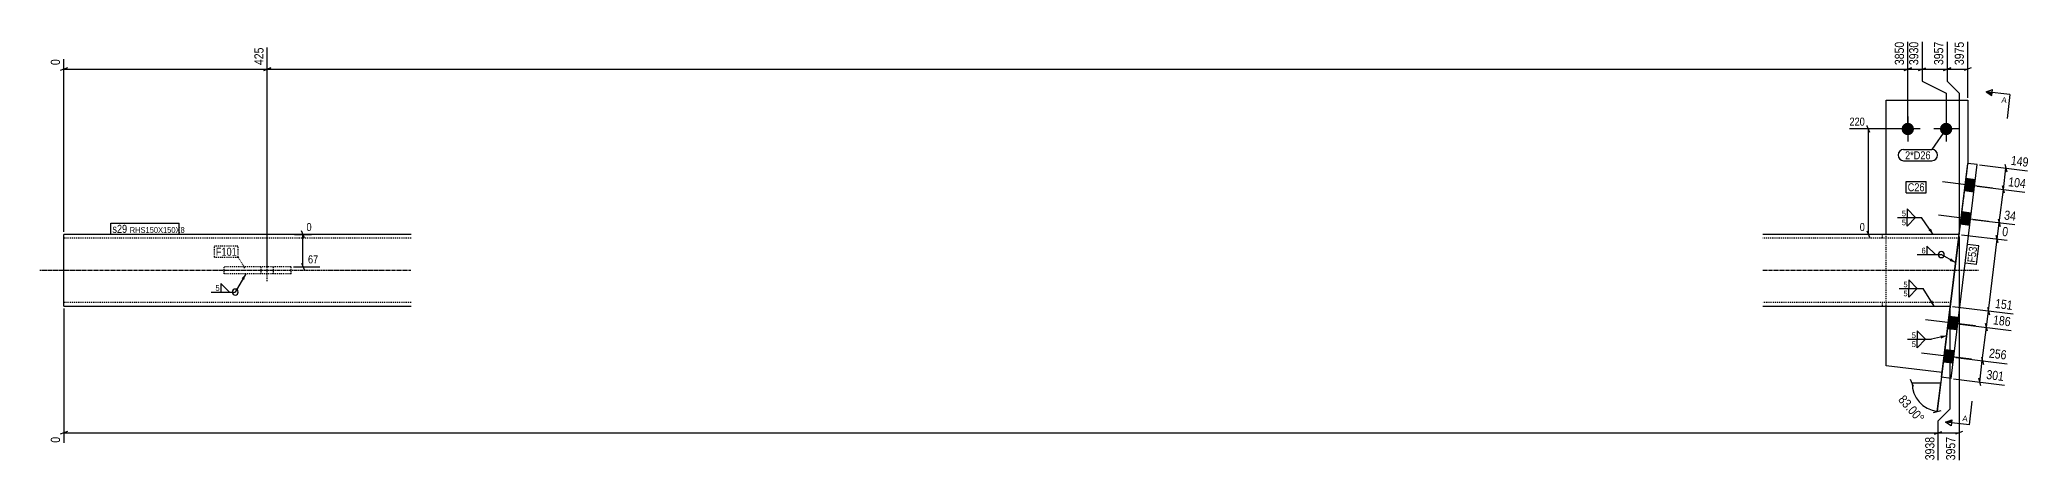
# Model space of a CAD drawing. Header units: millimetres. Extents: x 7 to 30607, y 7 to 1650.
# Drawn here: x 17217 to 21374, y 8 to 890 of the extents above; entities that cross this region are included whole.
import ezdxf

# ---------------------------------------------------------------- set-up
doc = ezdxf.new("R2010")
doc.units = ezdxf.units.MM
doc.linetypes.add('DXK_LINE_DOT2', pattern=[3.9198, 1.9599, -1.9599])
doc.linetypes.add('DXK_LINE_DOT3', pattern=[5.9187, 2.979, -0.9799, 0.9799, -0.9799])
for name, color, linetype in [('MÅLSÆTNING', 7, 'Continuous'), ('STÅL', 7, 'Continuous'), ('TEKST', 7, 'Continuous')]:
    doc.layers.add(name, color=color, linetype=linetype)
doc.styles.add('Arial', font='ARIAL.TTF', dxfattribs={"height": 0.2})
doc.styles.add('Arial Narrow', font='ARIALN.TTF', dxfattribs={"height": 0.2})

msp = doc.modelspace()

# ---------------------------------------------------------------- hatches: boundary and pattern name
at = {"layer": 'STÅL', "linetype": 'Continuous'}
for points in [[(21129.6, 703.5, -1), (21103.6, 703.5, -1)], [(21209.6, 703.5, -1), (21183.6, 703.5, -1)], [(21237.9, 600), (21234.7, 574.2), (21254.6, 571.8), (21257.7, 597.6)], [(21237.9, 600), (21234.7, 574.2), (21254.6, 571.8), (21257.7, 597.6)], [(21229.3, 530.6), (21226.2, 504.7), (21246, 502.3), (21249.2, 528.1)], [(21229.3, 530.6), (21226.2, 504.7), (21246, 502.3), (21249.2, 528.1)], [(21202.5, 312.2), (21199.4, 286.4), (21219.2, 283.9), (21222.4, 309.8)], [(21202.5, 312.2), (21199.4, 286.4), (21219.2, 283.9), (21222.4, 309.8)], [(21194, 242.7), (21190.8, 216.9), (21210.7, 214.5), (21213.8, 240.3)], [(21194, 242.7), (21190.8, 216.9), (21210.7, 214.5), (21213.8, 240.3)]]:
    msp.add_hatch(color=96, dxfattribs=at).paths.add_polyline_path(points)
at = {"layer": 'TEKST', "linetype": 'Continuous'}
for color, points in [(3, [(21165.1, 495.5), (21169.6, 483.5), (21159.9, 492)]), (3, [(21207, 433.5), (21216.3, 424.6), (21203.9, 428)]), (3, [(17637.8, 391.8), (17646.8, 401), (17643.2, 388.6)]), (3, [(21167.9, 345.7), (21171.8, 333.5), (21162.6, 342.4)]), (3, [(21184.7, 272), (21197.6, 271.8), (21186.1, 265.9)]), (30, [(21208.8, 96.5), (21208, 90.3), (21195.6, 91.8)])]:
    msp.add_hatch(color=color, dxfattribs=at).paths.add_polyline_path(points)

# ---------------------------------------------------------------- linework, layer by layer
at = {"layer": 'MÅLSÆTNING', "color": 7, "linetype": 'Continuous'}
for p, q in [((17691.6, 413.5), (17691.6, 873.4)), ((21116.6, 708.5), (21116.6, 885.6)), ((21146.6, 885.6), (21146.6, 803.4)), ((21198.6, 885.6), (21198.6, 803.4)), ((21241.6, 768.5), (21241.6, 885.6)), ((17266.6, 488.5), (17266.6, 849.1)), ((17274.1, 831.4), (17259.1, 825.4)), ((17266.6, 828.4), (17691.6, 828.4)), ((17684.1, 825.4), (17699.1, 831.4)), ((21124.1, 831.4), (21109.1, 825.4)), ((21116.6, 828.4), (21146.6, 828.4)), ((21139.1, 825.4), (21154.1, 831.4)), ((21146.6, 803.4), (21196.6, 778.4)), ((21146.6, 803.4), (21196.6, 778.4)), ((21206.1, 831.4), (21191.1, 825.4)), ((21198.6, 803.4), (21223.6, 778.4)), ((21198.6, 803.4), (21223.6, 778.4)), ((21249.1, 831.4), (21234.1, 825.4)), ((21196.6, 778.4), (21196.6, 708.5)), ((21196.6, 778.4), (21196.6, 708.5)), ((21223.6, 778.4), (21223.6, 488.5)), ((21223.6, 778.4), (21223.6, 488.5)), ((21037.3, 696), (21031.3, 711)), ((21111.6, 703.5), (20994.8, 703.5)), ((21034.3, 483.5), (21034.3, 703.5)), ((21261.1, 584.1), (21360.8, 571.8)), ((21318.2, 569.5), (21314, 585.1)), ((21307.6, 507.8), (21316.1, 577.3)), ((21252.6, 514.6), (21340.2, 503.8)), ((21252.6, 514.6), (21340.2, 503.8)), ((21303.4, 473.7), (21307.6, 507.8)), ((21305.5, 515.7), (21309.6, 500)), ((21305.5, 515.7), (21309.6, 500)), ((17748.2, 483.5), (17784, 483.5)), ((17768.9, 476), (17762.9, 491)), ((17765.9, 416), (17765.9, 483.5)), ((21066.6, 483.5), (21016.2, 483.5)), ((21031.3, 491), (21037.3, 476)), ((21222.9, 478.5), (21178.2, 113.8)), ((21223.6, 478.5), (21223.6, 12)), ((21228.5, 482.9), (21323.9, 471.1)), ((21228.5, 482.9), (21323.9, 471.1)), ((21305.4, 465.9), (21301.3, 481.5)), ((21305.4, 465.9), (21301.3, 481.5)), ((17746.6, 416), (17801.1, 416)), ((17762.9, 423.5), (17768.9, 408.5)), ((17266.7, 328.5), (17266.7, 48.6)), ((21205.1, 119.3), (21205.1, 328.5)), ((21205.1, 119.3), (21205.1, 328.5)), ((21225.8, 296.2), (21332.7, 283.1)), ((21282.8, 281.7), (21278.7, 297.3)), ((21272.2, 220), (21280.7, 289.5)), ((21217.2, 226.8), (21324.2, 213.6)), ((21217.2, 226.8), (21324.2, 213.6)), ((21266.7, 175.3), (21272.2, 220)), ((21270.2, 227.8), (21274.3, 212.2)), ((21270.2, 227.8), (21274.3, 212.2)), ((21128.5, 165.9), (21122.5, 180.9)), ((21125.5, 173.4), (21185.5, 173.4)), ((21178.2, 113.8), (21185.5, 173.4)), ((21211.7, 182.1), (21318.7, 169)), ((21268.8, 167.5), (21264.7, 183.2)), ((21170.4, 111.7), (21186, 115.9)), ((21180.1, 94.3), (21205.1, 119.3)), ((21180.1, 94.3), (21205.1, 119.3)), ((21180.1, 12), (21180.1, 94.3)), ((17274.2, 72.3), (17259.2, 66.3)), ((21172.6, 66.3), (21187.6, 72.3)), ((21180.1, 69.3), (21223.6, 69.3)), ((21231.1, 72.3), (21216.1, 66.3))]:
    msp.add_line(p, q, dxfattribs=at)
msp.add_arc((21185.5, 173.4), 60, 180, 263, dxfattribs=at)
at = {"layer": 'STÅL', "color": 2, "linetype": 'Continuous'}
for p, q in [((21071.6, 483.5), (21071.6, 763.5)), ((21071.6, 763.5), (21241.6, 763.5)), ((21241.6, 763.5), (21241.6, 630.7)), ((21186.9, 185.1), (21241.8, 631.8)), ((21206.8, 182.7), (21261.6, 629.4)), ((21261.6, 629.4), (21241.8, 631.8)), ((17991.6, 483.5), (17266.6, 483.5)), ((17266.6, 463.5), (17266.6, 483.5)), ((17266.6, 353.5), (17266.6, 463.5)), ((21223.6, 483.5), (20813.6, 483.5)), ((17266.6, 333.5), (17266.6, 353.5)), ((17266.6, 333.5), (17991.6, 333.5)), ((20813.6, 333.5), (21205.1, 333.5)), ((21071.6, 209.4), (21071.6, 333.5)), ((21188.1, 195.1), (21071.6, 209.4)), ((21206.8, 182.7), (21186.9, 185.1))]:
    msp.add_line(p, q, dxfattribs=at)
at = {"layer": 'STÅL', "color": 96, "linetype": 'Continuous'}
for p, q in [((21116.6, 729.5), (21116.6, 677.5)), ((21196.6, 729.5), (21196.6, 677.5)), ((21142.6, 703.5), (21090.6, 703.5)), ((21222.6, 703.5), (21170.6, 703.5)), ((21293.4, 580.1), (21189.1, 592.9)), ((21293.4, 580.1), (21189.1, 592.9)), ((21257.7, 597.6), (21237.9, 600)), ((21257.7, 597.6), (21237.9, 600)), ((21254.6, 571.8), (21234.7, 574.2)), ((21254.6, 571.8), (21234.7, 574.2)), ((21284.8, 510.6), (21180.6, 523.4)), ((21284.8, 510.6), (21180.6, 523.4)), ((21246, 502.3), (21226.2, 504.7)), ((21246, 502.3), (21226.2, 504.7)), ((21249.2, 528.1), (21229.3, 530.6)), ((21249.2, 528.1), (21229.3, 530.6)), ((21258, 292.3), (21153.8, 305.1)), ((21258, 292.3), (21153.8, 305.1)), ((21222.4, 309.8), (21202.5, 312.2)), ((21222.4, 309.8), (21202.5, 312.2)), ((21219.2, 283.9), (21199.4, 286.4)), ((21219.2, 283.9), (21199.4, 286.4)), ((21249.5, 222.8), (21145.3, 235.6)), ((21249.5, 222.8), (21145.3, 235.6)), ((21210.7, 214.5), (21190.8, 216.9)), ((21210.7, 214.5), (21190.8, 216.9)), ((21213.8, 240.3), (21194, 242.7)), ((21213.8, 240.3), (21194, 242.7))]:
    msp.add_line(p, q, dxfattribs=at)
at = {"layer": 'STÅL', "color": 7, "linetype": 'DXK_LINE_DOT2'}
for p, q in [((21241.6, 630.7), (21188.1, 195.1)), ((17991.6, 475.5), (17266.6, 475.5)), ((21222.6, 475.5), (20813.6, 475.5)), ((21063.6, 475.5), (21063.6, 483.5)), ((21071.6, 333.5), (21071.6, 483.5)), ((21223.6, 483.5), (21205.1, 333.5)), ((17601.6, 401), (17601.6, 416)), ((17741.6, 416), (17601.6, 416)), ((17741.6, 401), (17741.6, 416)), ((17741.6, 401), (17601.6, 401)), ((17266.6, 342.4), (17266.6, 353.5)), ((17266.6, 341.5), (17266.6, 342.4)), ((17991.6, 341.5), (17266.6, 341.5)), ((17266.6, 335), (17266.6, 341.5)), ((21206.1, 341.5), (20813.6, 341.5)), ((21063.6, 333.5), (21063.6, 341.5))]:
    msp.add_line(p, q, dxfattribs=at)
at = {"layer": 'STÅL', "color": 96, "linetype": 'DXK_LINE_DOT2'}
for p, q in [((17678.6, 401), (17678.6, 416)), ((17691.6, 386), (17691.6, 416)), ((17704.6, 401), (17704.6, 416))]:
    msp.add_line(p, q, dxfattribs=at)
at = {"layer": 'STÅL', "color": 7, "linetype": 'DXK_LINE_DOT3'}
for p, q in [((17216.6, 408.5), (17991.6, 408.5)), ((20813.6, 408.5), (21264.3, 408.5))]:
    msp.add_line(p, q, dxfattribs=at)
at = {"layer": 'TEKST', "color": 3, "linetype": 'Continuous'}
for p, q in [((21169.6, 483.5), (21145.3, 518.8)), ((21216.3, 424.6), (21186.5, 441.3)), ((17646.8, 401), (17624.6, 363.1)), ((21171.8, 333.5), (21148.7, 370.6)), ((21197.6, 271.8), (21166.1, 264.5))]:
    msp.add_line(p, q, dxfattribs=at)
at = {"layer": 'TEKST', "color": 30, "linetype": 'Continuous'}
msp.add_line((21195.6, 91.8), (21208.8, 96.5), dxfattribs=at)
at = {"layer": 'TEKST', "color": 3, "linetype": 'Continuous'}
for centre, start, end in [((21186.5, 441.3), 90, 270), ((21186.5, 441.3), 270, 90), ((17624.6, 363.1), 90, 270), ((17624.6, 363.1), 270, 90)]:
    msp.add_arc(centre, 6.25, start, end, dxfattribs=at)

# ---------------------------------------------------------------- wipeouts: each hides what was drawn before it
at = {"color": 0, "linetype": 'Continuous'}
msp.add_wipeout([(21322.7, 757.3), (21324.2, 769.7), (21313.2, 771.1), (21311.6, 758.7)], dxfattribs=at).dxf.layer = 'TEKST'
at = {"color": 0}
for points in [[(21151.6, 573.5), (21151.6, 591), (21116.4, 591), (21116.4, 573.5)], [(21112.6, 520.3), (21112.6, 534.8), (21103, 534.8), (21103, 520.3)], [(17591.9, 364.6), (17591.9, 379.1), (17582.3, 379.1), (17582.3, 364.6)], [(21116, 372.1), (21116, 386.6), (21106.4, 386.6), (21106.4, 372.1)]]:
    msp.add_wipeout(points, dxfattribs=at).dxf.layer = 'TEKST'

# ---------------------------------------------------------------- next in the draw order: hatches: boundary and pattern name
at = {"layer": 'TEKST', "linetype": 'Continuous'}
msp.add_hatch(color=30, dxfattribs=at).paths.add_polyline_path([(21292.7, 779.9), (21291.9, 773.7), (21280.3, 781.4)])

# ---------------------------------------------------------------- next in the draw order: linework, layer by layer
at = {"layer": 'TEKST', "color": 30, "linetype": 'Continuous'}
for p, q in [((21280.3, 781.4), (21293.5, 786.1)), ((21280.3, 781.4), (21291.9, 773.7)), ((21291.9, 773.7), (21293.5, 786.1))]:
    msp.add_line(p, q, dxfattribs=at)
at = {"layer": 'TEKST', "color": 7, "linetype": 'Continuous'}
for q in [(21280.3, 781.4), (21323.8, 725.7)]:
    msp.add_line((21329.9, 775.3), q, dxfattribs=at)
at = {"layer": 'TEKST', "color": 3, "linetype": 'Continuous'}
for p, q in [((21133, 518.8), (21115.1, 536.6)), ((21115.1, 536.6), (21115.1, 518.8)), ((21115.1, 518.8), (21133, 518.8)), ((17612.3, 363.1), (17594.5, 381)), ((17594.5, 381), (17594.5, 363.1)), ((21136.4, 370.6), (21118.6, 388.4)), ((21118.6, 388.4), (21118.6, 370.6)), ((17574.5, 363.1), (17624.6, 363.1)), ((17594.5, 363.1), (17612.3, 363.1)), ((21118.6, 370.6), (21136.4, 370.6))]:
    msp.add_line(p, q, dxfattribs=at)

# ---------------------------------------------------------------- next in the draw order: texts
at = {"layer": 'TEKST', "color": 3, "linetype": 'Continuous', "style": 'Arial'}
msp.add_text('A', height=11.9, rotation=-7.0015, dxfattribs=at).set_placement((21311.6, 758.7))
at = {"layer": 'TEKST', "color": 3, "style": 'Arial Narrow'}
msp.add_text('5', height=11.9, dxfattribs=at).set_placement((17583.3, 365.6))

# ---------------------------------------------------------------- next in the draw order: wipeouts: each hides what was drawn before it
at = {"color": 0, "linetype": 'Continuous'}
for points, layer in [([(17687.6, 877.4), (17659.6, 877.4), (17659.6, 832.9), (17687.6, 832.9)], 'MÅLSÆTNING'), ([(21142.6, 889.6), (21114.6, 889.6), (21114.6, 832.9), (21142.6, 832.9)], 'MÅLSÆTNING'), ([(17262.6, 853.1), (17234.6, 853.1), (17234.6, 832.9), (17262.6, 832.9)], 'MÅLSÆTNING'), ([(21030.3, 707), (21030.3, 731.5), (20991.3, 731.5), (20991.3, 707)], 'MÅLSÆTNING'), ([(21365.3, 575.3), (21368.7, 603.1), (21324.5, 608.5), (21321, 580.7)], 'MÅLSÆTNING'), ([(17787.5, 487), (17787.5, 511.5), (17769.9, 511.5), (17769.9, 487)], 'MÅLSÆTNING'), ([(21030.3, 487), (21030.3, 511.5), (21012.7, 511.5), (21012.7, 487)], 'MÅLSÆTNING'), ([(21344.6, 507.3), (21348.1, 535.1), (21315.9, 539.1), (21312.5, 511.3)], 'MÅLSÆTNING'), ([(17801.4, 419.5), (17801.4, 444), (17773, 444), (17773, 419.5)], 'MÅLSÆTNING'), ([(21333.5, 287), (21337, 314.8), (21292.7, 320.3), (21289.3, 292.5)], 'MÅLSÆTNING'), ([(21325, 217.6), (21328.4, 245.3), (21284.2, 250.8), (21280.8, 223)], 'MÅLSÆTNING'), ([(21219.6, 64.7), (21191.6, 64.7), (21191.6, 8), (21219.6, 8)], 'MÅLSÆTNING'), ([(21241, 92.5), (21242.6, 104.9), (21231.5, 106.3), (21230, 93.9)], 'TEKST')]:
    msp.add_wipeout(points, dxfattribs=at).dxf.layer = layer
at = {"color": 0}
for points in [[(21164.1, 640.2), (21164.1, 657.7), (21110.9, 657.7), (21110.9, 640.2)], [(21151.6, 573.5), (21151.6, 591), (21116.4, 591), (21116.4, 573.5)], [(17399, 486.7), (17399, 504.2), (17368.1, 504.2), (17368.1, 486.7)], [(21153.7, 442.8), (21153.7, 457.3), (21144.1, 457.3), (21144.1, 442.8)], [(21261.3, 456.8), (21243.9, 458.9), (21239.9, 426.1), (21257.3, 424)], [(17627.9, 438.9), (17627.9, 456.4), (17584.2, 456.4), (17584.2, 438.9)], [(21133.4, 266), (21133.4, 280.5), (21123.8, 280.5), (21123.8, 266)]]:
    msp.add_wipeout(points, dxfattribs=at).dxf.layer = 'TEKST'

# ---------------------------------------------------------------- next in the draw order: linework, layer by layer
at = {"layer": 'MÅLSÆTNING', "color": 7, "linetype": 'Continuous'}
for p, q in [((17691.6, 413.5), (17691.6, 873.4)), ((21116.6, 708.5), (21116.6, 885.6)), ((21146.6, 885.6), (21146.6, 803.4)), ((17699.1, 831.4), (17684.1, 825.4)), ((17691.6, 828.4), (21116.6, 828.4)), ((21109.1, 825.4), (21124.1, 831.4)), ((21139.1, 825.4), (21154.1, 831.4)), ((21146.6, 828.4), (21198.6, 828.4)), ((21266.6, 628.7), (21366.3, 616.5)), ((21319.5, 629.8), (21323.6, 614.2)), ((21261.1, 584.1), (21360.8, 571.8)), ((21318.2, 569.5), (21314, 585.1)), ((21316.1, 577.3), (21321.6, 622)), ((21284.9, 323.7), (21303.4, 473.7)), ((21210.1, 332.9), (21336.9, 317.3)), ((21210.1, 332.9), (21336.9, 317.3)), ((21225.8, 296.2), (21332.7, 283.1)), ((21282.8, 281.7), (21278.7, 297.3)), ((21280.7, 289.5), (21284.9, 323.7)), ((21282.9, 331.5), (21287, 315.9)), ((21282.9, 331.5), (21287, 315.9)), ((21180.1, 12), (21180.1, 94.3)), ((17266.7, 69.3), (21180.1, 69.3)), ((21172.6, 66.3), (21187.6, 72.3))]:
    msp.add_line(p, q, dxfattribs=at)
at = {"layer": 'TEKST', "color": 7, "linetype": 'Continuous'}
for p, q in [((21113.4, 594), (21154.6, 594)), ((21113.4, 570.5), (21113.4, 594)), ((21154.6, 570.5), (21154.6, 594)), ((21113.4, 570.5), (21154.6, 570.5)), ((21245.2, 85.7), (21251.3, 135.3)), ((21245.2, 85.7), (21195.6, 91.8))]:
    msp.add_line(p, q, dxfattribs=at)
at = {"layer": 'TEKST', "color": 3, "linetype": 'Continuous'}
for p, q in [((21174.1, 441.3), (21156.3, 459.2)), ((21156.3, 459.2), (21156.3, 441.3)), ((21136.3, 441.3), (21186.5, 441.3)), ((21156.3, 441.3), (21174.1, 441.3)), ((21153.8, 264.5), (21136, 282.4)), ((21136, 282.4), (21136, 264.5)), ((21136, 264.5), (21153.8, 264.5))]:
    msp.add_line(p, q, dxfattribs=at)
at = {"layer": 'TEKST', "color": 30, "linetype": 'Continuous'}
msp.add_line((21208.8, 96.5), (21207.3, 84.1), dxfattribs=at)

# ---------------------------------------------------------------- next in the draw order: texts
at = {"layer": 'MÅLSÆTNING', "color": 3, "linetype": 'Continuous', "style": 'Arial Narrow'}
for s, height, rotation, p in [('3930', 19.09, 90.0002, (21138.6, 836.9)), ('0', 19.1, 90.0002, (17258.6, 836.9)), ('425', 19.09, 90.0002, (17683.6, 836.9)), ('104', 19.09, -7.0015, (21325.5, 584.2)), ('34', 19.09, -7.0015, (21317, 514.8)), ('186', 19.09, -7.0015, (21293.8, 295.9)), ('3957', 19.09, 90.0002, (21215.6, 12))]:
    msp.add_text(s, height=height, rotation=rotation, dxfattribs=at).set_placement(p)
for s, p in [('220', (20994.8, 710.5)), ('0', (17773.4, 490.5)), ('0', (21016.2, 490.5)), ('67', (17776.5, 423))]:
    msp.add_text(s, height=16.7, dxfattribs=at).set_placement(p)
at = {"layer": 'TEKST', "color": 3, "style": 'Arial Narrow'}
for s, height, p in [('C26', 16.7, (21116.4, 573.5)), ('6', 11.9, (21145.1, 443.8))]:
    msp.add_text(s, height=height, dxfattribs=at).set_placement(p)
at = {"layer": 'TEKST', "color": 3, "linetype": 'Continuous', "style": 'Arial'}
msp.add_text('A', height=11.9, rotation=-7.0015, dxfattribs=at).set_placement((21230, 93.9))

# ---------------------------------------------------------------- next in the draw order: wipeouts: each hides what was drawn before it
at = {"color": 0, "linetype": 'Continuous'}
for points, layer in [([(21319.5, 172.9), (21322.9, 200.7), (21278.7, 206.1), (21275.3, 178.3)], 'MÅLSÆTNING'), ([(21112.6, 501.5), (21112.6, 516), (21103, 516), (21103, 501.5)], 'TEKST'), ([(21116, 353.3), (21116, 367.8), (21106.4, 367.8), (21106.4, 353.3)], 'TEKST')]:
    msp.add_wipeout(points, dxfattribs=at).dxf.layer = layer
at = {"color": 0}
for points in [[(21164.1, 640.2), (21164.1, 657.7), (21110.9, 657.7), (21110.9, 640.2)], [(17399, 486.7), (17399, 504.2), (17368.1, 504.2), (17368.1, 486.7)], [(21261.3, 456.8), (21243.9, 458.9), (21239.9, 426.1), (21257.3, 424)], [(17627.9, 438.9), (17627.9, 456.4), (17584.2, 456.4), (17584.2, 438.9)]]:
    msp.add_wipeout(points, dxfattribs=at).dxf.layer = 'TEKST'

# ---------------------------------------------------------------- next in the draw order: linework, layer by layer
at = {"layer": 'TEKST', "color": 7, "linetype": 'Continuous'}
for p, q in [((21196.6, 703.5), (21167.1, 660.7)), ((21107.9, 660.7), (21167.1, 660.7)), ((21107.9, 637.2), (21167.1, 637.2)), ((17365.1, 483.7), (17365.1, 507.2)), ((21236.6, 423.5), (21241.3, 462.3)), ((21264.6, 459.4), (21241.3, 462.3)), ((21259.9, 420.7), (21264.6, 459.4)), ((21259.9, 420.7), (21236.6, 423.5))]:
    msp.add_line(p, q, dxfattribs=at)
at = {"layer": 'TEKST', "color": 3, "linetype": 'Continuous'}
for p, q in [((21095.2, 518.8), (21145.3, 518.8)), ((21115.1, 518.8), (21133, 518.8)), ((21133, 518.8), (21115.1, 500.9)), ((21115.1, 500.9), (21115.1, 518.8)), ((21098.6, 370.6), (21148.7, 370.6)), ((21118.6, 370.6), (21136.4, 370.6)), ((21136.4, 370.6), (21118.6, 352.7)), ((21118.6, 352.7), (21118.6, 370.6))]:
    msp.add_line(p, q, dxfattribs=at)
at = {"layer": 'TEKST', "color": 7, "linetype": 'DXK_LINE_DOT2'}
for p, q in [((17581.2, 459.4), (17630.9, 459.4)), ((17581.2, 435.9), (17581.2, 459.4)), ((17630.9, 435.9), (17630.9, 459.4)), ((17581.2, 435.9), (17630.9, 435.9)), ((17644.6, 413.3), (17630.9, 435.9))]:
    msp.add_line(p, q, dxfattribs=at)
at = {"layer": 'TEKST', "color": 7, "linetype": 'Continuous'}
for centre, start, end in [((21107.9, 649), 90, 270), ((21167.1, 649), 270, 90)]:
    msp.add_arc(centre, 11.7, start, end, dxfattribs=at)

# ---------------------------------------------------------------- next in the draw order: texts
at = {"layer": 'MÅLSÆTNING', "color": 3, "linetype": 'Continuous', "style": 'Arial Narrow'}
for s, p in [('256', (21285.2, 226.5)), ('301', (21279.8, 181.8))]:
    msp.add_text(s, height=19.09, rotation=-7.0015, dxfattribs=at).set_placement(p)
at = {"layer": 'TEKST', "color": 3, "style": 'Arial Narrow'}
for s, height, p in [('2*D26', 16.7, (21110.9, 640.2)), ('5', 11.9, (21104, 521.3)), ('F101', 16.7, (17584.2, 438.9)), ('5', 11.9, (21107.4, 373.1))]:
    msp.add_text(s, height=height, dxfattribs=at).set_placement(p)
at = {"layer": 'TEKST', "color": 3, "linetype": 'Continuous', "style": 'Arial Narrow'}
for p in [(21104, 502.5), (21107.4, 354.3)]:
    msp.add_text('5', height=11.9, dxfattribs=at).set_placement(p)
at = {"layer": 'TEKST', "color": 3, "style": 'Arial Narrow'}
msp.add_text('F53', height=16.7, rotation=82.9987, dxfattribs=at).set_placement((21257.3, 424))

# ---------------------------------------------------------------- next in the draw order: wipeouts: each hides what was drawn before it
at = {"color": 0, "linetype": 'Continuous'}
for points, layer in [([(21112.6, 889.6), (21084.6, 889.6), (21084.6, 832.9), (21112.6, 832.9)], 'MÅLSÆTNING'), ([(21194.6, 889.6), (21166.6, 889.6), (21166.6, 832.9), (21194.6, 832.9)], 'MÅLSÆTNING'), ([(21370.8, 620), (21374.2, 647.8), (21329.9, 653.2), (21326.5, 625.4)], 'MÅLSÆTNING'), ([(21328.3, 474.6), (21331.8, 502.4), (21311.7, 504.9), (21308.3, 477.1)], 'MÅLSÆTNING'), ([(21337.7, 321.2), (21341.2, 349), (21296.9, 354.4), (21293.5, 326.6)], 'MÅLSÆTNING'), ([(17262.7, 64.7), (17234.7, 64.7), (17234.7, 44.6), (17262.7, 44.6)], 'MÅLSÆTNING'), ([(21176.1, 64.7), (21148.1, 64.7), (21148.1, 8), (21176.1, 8)], 'MÅLSÆTNING'), ([(21133.4, 247.3), (21133.4, 261.8), (21123.8, 261.8), (21123.8, 247.3)], 'TEKST')]:
    msp.add_wipeout(points, dxfattribs=at).dxf.layer = layer
at = {"color": 0}
msp.add_wipeout([(17504.8, 486.7), (17504.8, 499.2), (17404.3, 499.2), (17404.3, 486.7)], dxfattribs=at).dxf.layer = 'TEKST'

# ---------------------------------------------------------------- next in the draw order: linework, layer by layer
at = {"layer": 'MÅLSÆTNING', "color": 7, "linetype": 'Continuous'}
for p, q in [((21198.6, 885.6), (21198.6, 803.4)), ((21191.1, 825.4), (21206.1, 831.4)), ((21198.6, 828.4), (21241.6, 828.4))]:
    msp.add_line(p, q, dxfattribs=at)
at = {"layer": 'TEKST', "color": 3, "linetype": 'Continuous'}
for p, q in [((21116, 264.5), (21166.1, 264.5)), ((21136, 264.5), (21153.8, 264.5)), ((21153.8, 264.5), (21136, 246.7)), ((21136, 246.7), (21136, 264.5))]:
    msp.add_line(p, q, dxfattribs=at)
at = {"layer": 'TEKST', "color": 30, "linetype": 'Continuous'}
msp.add_line((21207.3, 84.1), (21195.6, 91.8), dxfattribs=at)

# ---------------------------------------------------------------- next in the draw order: texts
at = {"layer": 'MÅLSÆTNING', "color": 3, "linetype": 'Continuous', "style": 'Arial Narrow'}
for s, height, rotation, p in [('3850', 19.09, 90.0002, (21108.6, 836.9)), ('3957', 19.09, 90.0002, (21190.6, 836.9)), ('149', 19.09, -7.0015, (21331, 628.9)), ('0', 19.1, -7.0015, (21312.8, 480.6)), ('151', 19.09, -7.0015, (21298, 330.1)), ('0', 19.1, 90.0002, (17258.7, 48.6)), ('3938', 19.09, 90.0002, (21172.1, 12))]:
    msp.add_text(s, height=height, rotation=rotation, dxfattribs=at).set_placement(p)
at = {"layer": 'TEKST', "color": 3, "style": 'Arial Narrow'}
msp.add_text('5', height=11.9, dxfattribs=at).set_placement((21124.8, 267))
at = {"layer": 'TEKST', "color": 3, "linetype": 'Continuous', "style": 'Arial Narrow'}
msp.add_text('5', height=11.9, dxfattribs=at).set_placement((21124.8, 248.3))

# ---------------------------------------------------------------- next in the draw order: wipeouts: each hides what was drawn before it
at = {"color": 0}
for points, layer in [([(21138.5, 82.7), (21159.5, 101.3), (21110.8, 156.3), (21089.8, 137.8)], 'MÅLSÆTNING'), ([(17504.8, 486.7), (17504.8, 499.2), (17404.3, 499.2), (17404.3, 486.7)], 'TEKST')]:
    msp.add_wipeout(points, dxfattribs=at).dxf.layer = layer

# ---------------------------------------------------------------- next in the draw order: linework, layer by layer
at = {"layer": 'TEKST', "color": 7, "linetype": 'Continuous'}
for p, q in [((17365.1, 507.2), (17507.8, 507.2)), ((17507.8, 483.7), (17507.8, 507.2)), ((17365.1, 483.7), (17507.8, 483.7))]:
    msp.add_line(p, q, dxfattribs=at)

# ---------------------------------------------------------------- next in the draw order: texts
at = {"layer": 'MÅLSÆTNING', "color": 3, "style": 'Arial Narrow'}
msp.add_text('83.00°', height=19.09, rotation=-48.5009, dxfattribs=at).set_placement((21095.4, 137.4))
at = {"layer": 'TEKST', "color": 3, "style": 'Arial Narrow'}
for s, height, p in [('s29', 16.7, (17368.1, 486.7)), ('RHS150X150X8', 11.93, (17404.3, 486.7))]:
    msp.add_text(s, height=height, dxfattribs=at).set_placement(p)

# ---------------------------------------------------------------- next in the draw order: wipeouts: each hides what was drawn before it
at = {"color": 0, "linetype": 'Continuous'}
msp.add_wipeout([(21237.6, 889.6), (21209.6, 889.6), (21209.6, 832.9), (21237.6, 832.9)], dxfattribs=at).dxf.layer = 'MÅLSÆTNING'

# ---------------------------------------------------------------- next in the draw order: texts
at = {"layer": 'MÅLSÆTNING', "color": 3, "linetype": 'Continuous', "style": 'Arial Narrow'}
msp.add_text('3975', height=19.09, rotation=90.0002, dxfattribs=at).set_placement((21233.6, 836.9))

doc.saveas('drawing.dxf')
